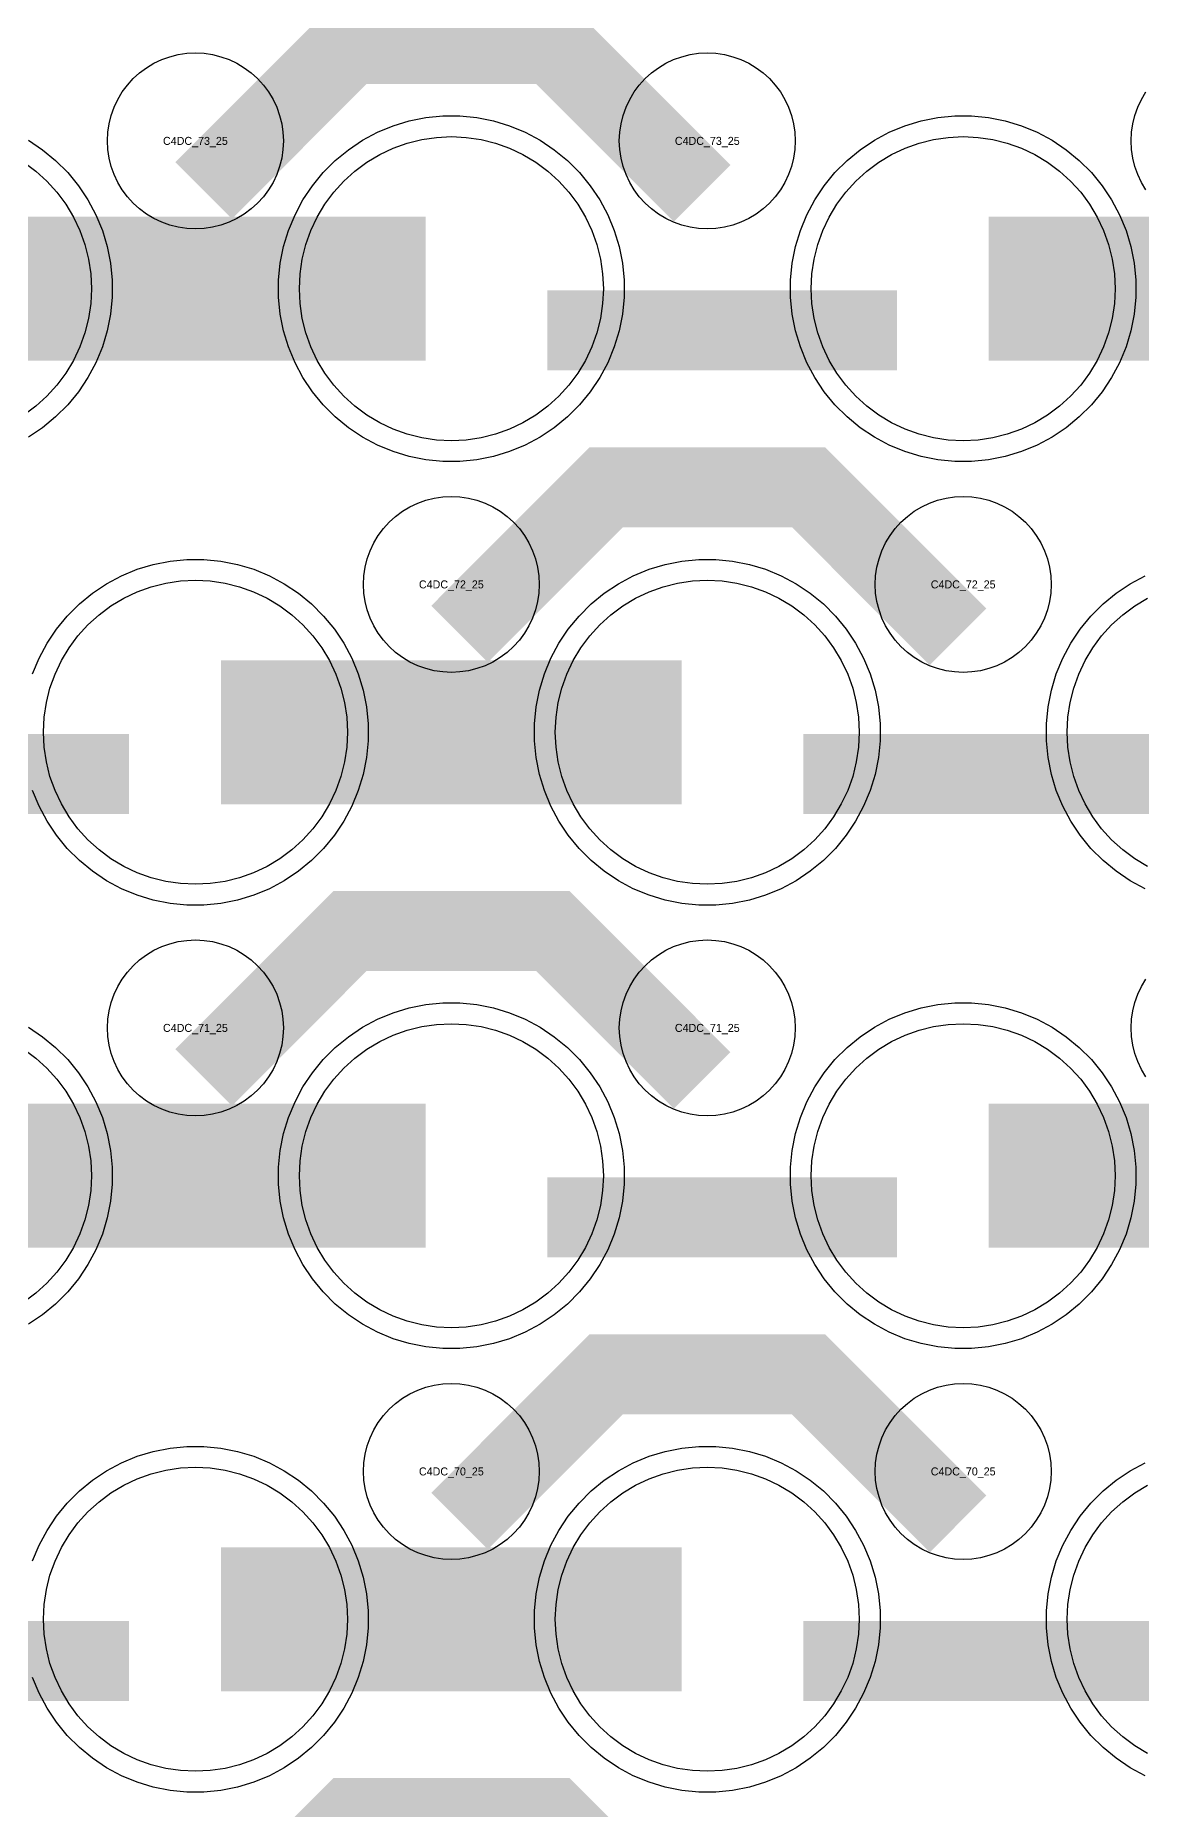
# Model space of a CAD drawing. Extents: x -11880 to 11880, y -14992 to 14992.
# Drawn here: x -4050 to -3704, y -5200 to -4645 of the extents above; entities that cross this region are included whole.
import ezdxf
from ezdxf.enums import TextEntityAlignment as Align

# ---------------------------------------------------------------- set-up
doc = ezdxf.new("R2010")
doc.units = 0
doc.header["$MEASUREMENT"] = 0
for name, color, linetype in [('GDS_775_DT_237', 138, 'CONTINUOUS'), ('RDL1_FS', 34, 'CONTINUOUS'), ('RDL_BS', 160, 'CONTINUOUS')]:
    doc.layers.add(name, color=color, linetype=linetype)

msp = doc.modelspace()

# ---------------------------------------------------------------- linework, layer by layer
at = {"layer": 'RDL1_FS'}
for points in [[(-3920, -4771.894), (-3924.657, -4771.665), (-3929.268, -4770.981), (-3933.791, -4769.849), (-3938.181, -4768.277), (-3942.395, -4766.285), (-3946.395, -4763.887), (-3950.14, -4761.109), (-3953.594, -4757.979), (-3956.724, -4754.525), (-3959.502, -4750.78), (-3961.9, -4746.78), (-3963.892, -4742.566), (-3965.464, -4738.176), (-3966.596, -4733.653), (-3967.28, -4729.042), (-3967.509, -4724.385), (-3967.28, -4719.728), (-3966.596, -4715.117), (-3965.464, -4710.594), (-3963.892, -4706.204), (-3961.9, -4701.99), (-3959.502, -4697.99), (-3956.724, -4694.245), (-3953.594, -4690.791), (-3950.14, -4687.661), (-3946.395, -4684.883), (-3942.395, -4682.485), (-3938.181, -4680.493), (-3933.791, -4678.921), (-3929.268, -4677.789), (-3924.657, -4677.105), (-3920, -4676.876), (-3915.343, -4677.105), (-3910.732, -4677.789), (-3906.209, -4678.921), (-3901.819, -4680.493), (-3897.605, -4682.485), (-3893.605, -4684.883), (-3889.86, -4687.661), (-3886.406, -4690.791), (-3883.276, -4694.245), (-3880.498, -4697.99), (-3878.1, -4701.99), (-3876.108, -4706.204), (-3874.536, -4710.594), (-3873.404, -4715.117), (-3872.72, -4719.728), (-3872.491, -4724.385), (-3872.72, -4729.042), (-3873.404, -4733.653), (-3874.536, -4738.176), (-3876.108, -4742.566), (-3878.1, -4746.78), (-3880.498, -4750.78), (-3883.276, -4754.525), (-3886.406, -4757.979), (-3889.86, -4761.109), (-3893.605, -4763.887), (-3897.605, -4766.285), (-3901.819, -4768.277), (-3906.209, -4769.849), (-3910.732, -4770.981), (-3915.343, -4771.665)], [(-3760, -4771.894), (-3764.657, -4771.665), (-3769.268, -4770.981), (-3773.791, -4769.849), (-3778.181, -4768.277), (-3782.395, -4766.285), (-3786.395, -4763.887), (-3790.14, -4761.109), (-3793.594, -4757.979), (-3796.724, -4754.525), (-3799.502, -4750.78), (-3801.9, -4746.78), (-3803.892, -4742.566), (-3805.464, -4738.176), (-3806.596, -4733.653), (-3807.28, -4729.042), (-3807.509, -4724.385), (-3807.28, -4719.728), (-3806.596, -4715.117), (-3805.464, -4710.594), (-3803.892, -4706.204), (-3801.9, -4701.99), (-3799.502, -4697.99), (-3796.724, -4694.245), (-3793.594, -4690.791), (-3790.14, -4687.661), (-3786.395, -4684.883), (-3782.395, -4682.485), (-3778.181, -4680.493), (-3773.791, -4678.921), (-3769.268, -4677.789), (-3764.657, -4677.105), (-3760, -4676.876), (-3755.343, -4677.105), (-3750.732, -4677.789), (-3746.209, -4678.921), (-3741.819, -4680.493), (-3737.605, -4682.485), (-3733.605, -4684.883), (-3729.86, -4687.661), (-3726.406, -4690.791), (-3723.276, -4694.245), (-3720.498, -4697.99), (-3718.1, -4701.99), (-3716.108, -4706.204), (-3714.536, -4710.594), (-3713.404, -4715.117), (-3712.72, -4719.728), (-3712.491, -4724.385), (-3712.72, -4729.042), (-3713.404, -4733.653), (-3714.536, -4738.176), (-3716.108, -4742.566), (-3718.1, -4746.78), (-3720.498, -4750.78), (-3723.276, -4754.525), (-3726.406, -4757.979), (-3729.86, -4761.109), (-3733.605, -4763.887), (-3737.605, -4766.285), (-3741.819, -4768.277), (-3746.209, -4769.849), (-3750.732, -4770.981), (-3755.343, -4771.665)], [(-4000, -5187.589), (-4004.657, -5187.36), (-4009.268, -5186.676), (-4013.791, -5185.544), (-4018.181, -5183.972), (-4022.395, -5181.98), (-4026.395, -5179.582), (-4030.14, -5176.804), (-4033.594, -5173.674), (-4036.724, -5170.22), (-4039.502, -5166.475), (-4041.9, -5162.475), (-4043.892, -5158.261), (-4045.464, -5153.871), (-4046.596, -5149.348), (-4047.28, -5144.737), (-4047.509, -5140.08), (-4047.28, -5135.423), (-4046.596, -5130.812), (-4045.464, -5126.289), (-4043.892, -5121.899), (-4041.9, -5117.685), (-4039.502, -5113.685), (-4036.724, -5109.94), (-4033.594, -5106.486), (-4030.14, -5103.356), (-4026.395, -5100.578), (-4022.395, -5098.18), (-4018.181, -5096.188), (-4013.791, -5094.616), (-4009.268, -5093.484), (-4004.657, -5092.8), (-4000, -5092.571), (-3995.343, -5092.8), (-3990.732, -5093.484), (-3986.209, -5094.616), (-3981.819, -5096.188), (-3977.605, -5098.18), (-3973.605, -5100.578), (-3969.86, -5103.356), (-3966.406, -5106.486), (-3963.276, -5109.94), (-3960.498, -5113.685), (-3958.1, -5117.685), (-3956.108, -5121.899), (-3954.536, -5126.289), (-3953.404, -5130.812), (-3952.72, -5135.423), (-3952.491, -5140.08), (-3952.72, -5144.737), (-3953.404, -5149.348), (-3954.536, -5153.871), (-3956.108, -5158.261), (-3958.1, -5162.475), (-3960.498, -5166.475), (-3963.276, -5170.22), (-3966.406, -5173.674), (-3969.86, -5176.804), (-3973.605, -5179.582), (-3977.605, -5181.98), (-3981.819, -5183.972), (-3986.209, -5185.544), (-3990.732, -5186.676), (-3995.343, -5187.36)], [(-3840, -5187.589), (-3844.657, -5187.36), (-3849.268, -5186.676), (-3853.791, -5185.544), (-3858.181, -5183.972), (-3862.395, -5181.98), (-3866.395, -5179.582), (-3870.14, -5176.804), (-3873.594, -5173.674), (-3876.724, -5170.22), (-3879.502, -5166.475), (-3881.9, -5162.475), (-3883.892, -5158.261), (-3885.464, -5153.871), (-3886.596, -5149.348), (-3887.28, -5144.737), (-3887.509, -5140.08), (-3887.28, -5135.423), (-3886.596, -5130.812), (-3885.464, -5126.289), (-3883.892, -5121.899), (-3881.9, -5117.685), (-3879.502, -5113.685), (-3876.724, -5109.94), (-3873.594, -5106.486), (-3870.14, -5103.356), (-3866.395, -5100.578), (-3862.395, -5098.18), (-3858.181, -5096.188), (-3853.791, -5094.616), (-3849.268, -5093.484), (-3844.657, -5092.8), (-3840, -5092.571), (-3835.343, -5092.8), (-3830.732, -5093.484), (-3826.209, -5094.616), (-3821.819, -5096.188), (-3817.605, -5098.18), (-3813.605, -5100.578), (-3809.86, -5103.356), (-3806.406, -5106.486), (-3803.276, -5109.94), (-3800.498, -5113.685), (-3798.1, -5117.685), (-3796.108, -5121.899), (-3794.536, -5126.289), (-3793.404, -5130.812), (-3792.72, -5135.423), (-3792.491, -5140.08), (-3792.72, -5144.737), (-3793.404, -5149.348), (-3794.536, -5153.871), (-3796.108, -5158.261), (-3798.1, -5162.475), (-3800.498, -5166.475), (-3803.276, -5170.22), (-3806.406, -5173.674), (-3809.86, -5176.804), (-3813.605, -5179.582), (-3817.605, -5181.98), (-3821.819, -5183.972), (-3826.209, -5185.544), (-3830.732, -5186.676), (-3835.343, -5187.36)]]:
    msp.add_lwpolyline(points, close=True, dxfattribs=at)
for points in [[(-4053.605, -4684.883), (-4049.86, -4687.661), (-4046.406, -4690.791), (-4043.276, -4694.245), (-4040.498, -4697.99), (-4038.1, -4701.99), (-4036.108, -4706.204), (-4034.536, -4710.594), (-4033.404, -4715.117), (-4032.72, -4719.728), (-4032.491, -4724.385), (-4032.72, -4729.042), (-4033.404, -4733.653), (-4034.536, -4738.176), (-4036.108, -4742.566), (-4038.1, -4746.78), (-4040.498, -4750.78), (-4043.276, -4754.525), (-4046.406, -4757.979), (-4049.86, -4761.109), (-4053.605, -4763.887)], [(-3702.395, -5181.98), (-3706.395, -5179.582), (-3710.14, -5176.804), (-3713.594, -5173.674), (-3716.724, -5170.22), (-3719.502, -5166.475), (-3721.9, -5162.475), (-3723.892, -5158.261), (-3725.464, -5153.871), (-3726.596, -5149.348), (-3727.28, -5144.737), (-3727.509, -5140.08), (-3727.28, -5135.423), (-3726.596, -5130.812), (-3725.464, -5126.289), (-3723.892, -5121.899), (-3721.9, -5117.685), (-3719.502, -5113.685), (-3716.724, -5109.94), (-3713.594, -5106.486), (-3710.14, -5103.356), (-3706.395, -5100.578), (-3702.395, -5098.18)]]:
    msp.add_lwpolyline(points, dxfattribs=at)
for points in [[(-4071.998, -4724.385, 45, 45, 0), (-3999.998, -4724.385, 45, 45, 0)], [(-3999.998, -4724.385, 45, 45, 0), (-3927.998, -4724.385, 45, 45, 0)], [(-3751.998, -4724.385, 45, 45, 0), (-3679.998, -4724.385, 45, 45, 0)], [(-3991.998, -5140.08, 45, 45, 0), (-3919.998, -5140.08, 45, 45, 0)], [(-3919.998, -5140.08, 45, 45, 0), (-3847.998, -5140.08, 45, 45, 0)]]:
    msp.add_lwpolyline(points, format="xyseb", dxfattribs=at)
at = {"layer": 'RDL1_FS', "color": 240, "true_color": 0xed1f24}
for points in [[(-4000, -4910.459), (-4004.657, -4910.23), (-4009.268, -4909.546), (-4013.791, -4908.414), (-4018.181, -4906.842), (-4022.395, -4904.85), (-4026.395, -4902.452), (-4030.14, -4899.674), (-4033.594, -4896.544), (-4036.724, -4893.09), (-4039.502, -4889.345), (-4041.9, -4885.345), (-4043.892, -4881.131), (-4045.464, -4876.741), (-4046.596, -4872.218), (-4047.28, -4867.607), (-4047.509, -4862.95), (-4047.28, -4858.293), (-4046.596, -4853.682), (-4045.464, -4849.159), (-4043.892, -4844.769), (-4041.9, -4840.555), (-4039.502, -4836.555), (-4036.724, -4832.81), (-4033.594, -4829.356), (-4030.14, -4826.226), (-4026.395, -4823.448), (-4022.395, -4821.05), (-4018.181, -4819.058), (-4013.791, -4817.486), (-4009.268, -4816.354), (-4004.657, -4815.67), (-4000, -4815.441), (-3995.343, -4815.67), (-3990.732, -4816.354), (-3986.209, -4817.486), (-3981.819, -4819.058), (-3977.605, -4821.05), (-3973.605, -4823.448), (-3969.86, -4826.226), (-3966.406, -4829.356), (-3963.276, -4832.81), (-3960.498, -4836.555), (-3958.1, -4840.555), (-3956.108, -4844.769), (-3954.536, -4849.159), (-3953.404, -4853.682), (-3952.72, -4858.293), (-3952.491, -4862.95), (-3952.72, -4867.607), (-3953.404, -4872.218), (-3954.536, -4876.741), (-3956.108, -4881.131), (-3958.1, -4885.345), (-3960.498, -4889.345), (-3963.276, -4893.09), (-3966.406, -4896.544), (-3969.86, -4899.674), (-3973.605, -4902.452), (-3977.605, -4904.85), (-3981.819, -4906.842), (-3986.209, -4908.414), (-3990.732, -4909.546), (-3995.343, -4910.23)], [(-3840, -4910.459), (-3844.657, -4910.23), (-3849.268, -4909.546), (-3853.791, -4908.414), (-3858.181, -4906.842), (-3862.395, -4904.85), (-3866.395, -4902.452), (-3870.14, -4899.674), (-3873.594, -4896.544), (-3876.724, -4893.09), (-3879.502, -4889.345), (-3881.9, -4885.345), (-3883.892, -4881.131), (-3885.464, -4876.741), (-3886.596, -4872.218), (-3887.28, -4867.607), (-3887.509, -4862.95), (-3887.28, -4858.293), (-3886.596, -4853.682), (-3885.464, -4849.159), (-3883.892, -4844.769), (-3881.9, -4840.555), (-3879.502, -4836.555), (-3876.724, -4832.81), (-3873.594, -4829.356), (-3870.14, -4826.226), (-3866.395, -4823.448), (-3862.395, -4821.05), (-3858.181, -4819.058), (-3853.791, -4817.486), (-3849.268, -4816.354), (-3844.657, -4815.67), (-3840, -4815.441), (-3835.343, -4815.67), (-3830.732, -4816.354), (-3826.209, -4817.486), (-3821.819, -4819.058), (-3817.605, -4821.05), (-3813.605, -4823.448), (-3809.86, -4826.226), (-3806.406, -4829.356), (-3803.276, -4832.81), (-3800.498, -4836.555), (-3798.1, -4840.555), (-3796.108, -4844.769), (-3794.536, -4849.159), (-3793.404, -4853.682), (-3792.72, -4858.293), (-3792.491, -4862.95), (-3792.72, -4867.607), (-3793.404, -4872.218), (-3794.536, -4876.741), (-3796.108, -4881.131), (-3798.1, -4885.345), (-3800.498, -4889.345), (-3803.276, -4893.09), (-3806.406, -4896.544), (-3809.86, -4899.674), (-3813.605, -4902.452), (-3817.605, -4904.85), (-3821.819, -4906.842), (-3826.209, -4908.414), (-3830.732, -4909.546), (-3835.343, -4910.23)], [(-3920, -5049.024), (-3924.657, -5048.795), (-3929.268, -5048.111), (-3933.791, -5046.979), (-3938.181, -5045.407), (-3942.395, -5043.415), (-3946.395, -5041.017), (-3950.14, -5038.239), (-3953.594, -5035.109), (-3956.724, -5031.655), (-3959.502, -5027.91), (-3961.9, -5023.91), (-3963.892, -5019.696), (-3965.464, -5015.306), (-3966.596, -5010.783), (-3967.28, -5006.172), (-3967.509, -5001.515), (-3967.28, -4996.858), (-3966.596, -4992.247), (-3965.464, -4987.724), (-3963.892, -4983.334), (-3961.9, -4979.12), (-3959.502, -4975.12), (-3956.724, -4971.375), (-3953.594, -4967.921), (-3950.14, -4964.791), (-3946.395, -4962.013), (-3942.395, -4959.615), (-3938.181, -4957.623), (-3933.791, -4956.051), (-3929.268, -4954.919), (-3924.657, -4954.235), (-3920, -4954.006), (-3915.343, -4954.235), (-3910.732, -4954.919), (-3906.209, -4956.051), (-3901.819, -4957.623), (-3897.605, -4959.615), (-3893.605, -4962.013), (-3889.86, -4964.791), (-3886.406, -4967.921), (-3883.276, -4971.375), (-3880.498, -4975.12), (-3878.1, -4979.12), (-3876.108, -4983.334), (-3874.536, -4987.724), (-3873.404, -4992.247), (-3872.72, -4996.858), (-3872.491, -5001.515), (-3872.72, -5006.172), (-3873.404, -5010.783), (-3874.536, -5015.306), (-3876.108, -5019.696), (-3878.1, -5023.91), (-3880.498, -5027.91), (-3883.276, -5031.655), (-3886.406, -5035.109), (-3889.86, -5038.239), (-3893.605, -5041.017), (-3897.605, -5043.415), (-3901.819, -5045.407), (-3906.209, -5046.979), (-3910.732, -5048.111), (-3915.343, -5048.795)], [(-3760, -5049.024), (-3764.657, -5048.795), (-3769.268, -5048.111), (-3773.791, -5046.979), (-3778.181, -5045.407), (-3782.395, -5043.415), (-3786.395, -5041.017), (-3790.14, -5038.239), (-3793.594, -5035.109), (-3796.724, -5031.655), (-3799.502, -5027.91), (-3801.9, -5023.91), (-3803.892, -5019.696), (-3805.464, -5015.306), (-3806.596, -5010.783), (-3807.28, -5006.172), (-3807.509, -5001.515), (-3807.28, -4996.858), (-3806.596, -4992.247), (-3805.464, -4987.724), (-3803.892, -4983.334), (-3801.9, -4979.12), (-3799.502, -4975.12), (-3796.724, -4971.375), (-3793.594, -4967.921), (-3790.14, -4964.791), (-3786.395, -4962.013), (-3782.395, -4959.615), (-3778.181, -4957.623), (-3773.791, -4956.051), (-3769.268, -4954.919), (-3764.657, -4954.235), (-3760, -4954.006), (-3755.343, -4954.235), (-3750.732, -4954.919), (-3746.209, -4956.051), (-3741.819, -4957.623), (-3737.605, -4959.615), (-3733.605, -4962.013), (-3729.86, -4964.791), (-3726.406, -4967.921), (-3723.276, -4971.375), (-3720.498, -4975.12), (-3718.1, -4979.12), (-3716.108, -4983.334), (-3714.536, -4987.724), (-3713.404, -4992.247), (-3712.72, -4996.858), (-3712.491, -5001.515), (-3712.72, -5006.172), (-3713.404, -5010.783), (-3714.536, -5015.306), (-3716.108, -5019.696), (-3718.1, -5023.91), (-3720.498, -5027.91), (-3723.276, -5031.655), (-3726.406, -5035.109), (-3729.86, -5038.239), (-3733.605, -5041.017), (-3737.605, -5043.415), (-3741.819, -5045.407), (-3746.209, -5046.979), (-3750.732, -5048.111), (-3755.343, -5048.795)]]:
    msp.add_lwpolyline(points, close=True, dxfattribs=at)
for points in [[(-3702.395, -4904.85), (-3706.395, -4902.452), (-3710.14, -4899.674), (-3713.594, -4896.544), (-3716.724, -4893.09), (-3719.502, -4889.345), (-3721.9, -4885.345), (-3723.892, -4881.131), (-3725.464, -4876.741), (-3726.596, -4872.218), (-3727.28, -4867.607), (-3727.509, -4862.95), (-3727.28, -4858.293), (-3726.596, -4853.682), (-3725.464, -4849.159), (-3723.892, -4844.769), (-3721.9, -4840.555), (-3719.502, -4836.555), (-3716.724, -4832.81), (-3713.594, -4829.356), (-3710.14, -4826.226), (-3706.395, -4823.448), (-3702.395, -4821.05)], [(-4053.605, -4962.013), (-4049.86, -4964.791), (-4046.406, -4967.921), (-4043.276, -4971.375), (-4040.498, -4975.12), (-4038.1, -4979.12), (-4036.108, -4983.334), (-4034.536, -4987.724), (-4033.404, -4992.247), (-4032.72, -4996.858), (-4032.491, -5001.515), (-4032.72, -5006.172), (-4033.404, -5010.783), (-4034.536, -5015.306), (-4036.108, -5019.696), (-4038.1, -5023.91), (-4040.498, -5027.91), (-4043.276, -5031.655), (-4046.406, -5035.109), (-4049.86, -5038.239), (-4053.605, -5041.017)]]:
    msp.add_lwpolyline(points, dxfattribs=at)
for points in [[(-3991.998, -4862.95, 45, 45, 0), (-3919.998, -4862.95, 45, 45, 0)], [(-3919.998, -4862.95, 45, 45, 0), (-3847.998, -4862.95, 45, 45, 0)], [(-4071.998, -5001.515, 45, 45, 0), (-3999.998, -5001.515, 45, 45, 0)], [(-3999.998, -5001.515, 45, 45, 0), (-3927.998, -5001.515, 45, 45, 0)], [(-3751.998, -5001.515, 45, 45, 0), (-3679.998, -5001.515, 45, 45, 0)]]:
    msp.add_lwpolyline(points, format="xyseb", dxfattribs=at)
at = {"layer": 'RDL_BS'}
for points in [[(-3997.438, -4693.699, 25, 25, 0), (-3951.623, -4647.884, 25, 25, 0), (-3918.07, -4647.884, 25, 25, 0)], [(-3841.599, -4694.598, 25, 25, 0), (-3888.313, -4647.884, 25, 25, 0), (-3918.071, -4647.884, 25, 25, 0)], [(-3889.984, -4737.398, 25, 25, 0), (-3780.719, -4737.398, 25, 25, 0)], [(-3917.438, -4832.264, 25, 25, 0), (-3871.623, -4786.449, 25, 25, 0), (-3838.07, -4786.449, 25, 25, 0)], [(-3761.599, -4833.163, 25, 25, 0), (-3808.313, -4786.449, 25, 25, 0), (-3838.071, -4786.449, 25, 25, 0)], [(-3997.438, -4970.829, 25, 25, 0), (-3951.623, -4925.014, 25, 25, 0), (-3918.07, -4925.014, 25, 25, 0)], [(-3841.599, -4971.728, 25, 25, 0), (-3888.313, -4925.014, 25, 25, 0), (-3918.071, -4925.014, 25, 25, 0)], [(-3917.438, -5109.394, 25, 25, 0), (-3871.623, -5063.579, 25, 25, 0), (-3838.07, -5063.579, 25, 25, 0)], [(-3761.599, -5110.293, 25, 25, 0), (-3808.313, -5063.579, 25, 25, 0), (-3838.071, -5063.579, 25, 25, 0)], [(-4129.984, -5153.093, 25, 25, 0), (-4020.719, -5153.093, 25, 25, 0)], [(-3809.984, -5153.093, 25, 25, 0), (-3700.719, -5153.093, 25, 25, 0)], [(-3997.438, -5247.959, 25, 25, 0), (-3951.623, -5202.144, 25, 25, 0), (-3918.07, -5202.144, 25, 25, 0)], [(-3841.599, -5248.858, 25, 25, 0), (-3888.313, -5202.144, 25, 25, 0), (-3918.071, -5202.144, 25, 25, 0)]]:
    msp.add_lwpolyline(points, format="xyseb", dxfattribs=at)
for points in [[(-4000, -4705.691), (-4002.693, -4705.559), (-4005.365, -4705.163), (-4007.984, -4704.506), (-4010.519, -4703.599), (-4012.956, -4702.447), (-4015.28, -4701.054), (-4017.443, -4699.451), (-4019.442, -4697.639), (-4021.254, -4695.64), (-4022.857, -4693.477), (-4024.25, -4691.153), (-4025.402, -4688.716), (-4026.309, -4686.181), (-4026.966, -4683.562), (-4027.362, -4680.89), (-4027.494, -4678.197), (-4027.362, -4675.504), (-4026.966, -4672.832), (-4026.309, -4670.213), (-4025.402, -4667.678), (-4024.25, -4665.241), (-4022.857, -4662.917), (-4021.254, -4660.754), (-4019.442, -4658.755), (-4017.443, -4656.943), (-4015.28, -4655.34), (-4012.956, -4653.947), (-4010.519, -4652.795), (-4007.984, -4651.888), (-4005.365, -4651.231), (-4002.693, -4650.835), (-4000, -4650.703), (-3997.307, -4650.835), (-3994.635, -4651.231), (-3992.016, -4651.888), (-3989.481, -4652.795), (-3987.044, -4653.947), (-3984.72, -4655.34), (-3982.557, -4656.943), (-3980.558, -4658.755), (-3978.746, -4660.754), (-3977.143, -4662.917), (-3975.75, -4665.241), (-3974.598, -4667.678), (-3973.691, -4670.213), (-3973.034, -4672.832), (-3972.638, -4675.504), (-3972.506, -4678.197), (-3972.638, -4680.89), (-3973.034, -4683.562), (-3973.691, -4686.181), (-3974.598, -4688.716), (-3975.75, -4691.153), (-3977.143, -4693.477), (-3978.746, -4695.64), (-3980.558, -4697.639), (-3982.557, -4699.451), (-3984.72, -4701.054), (-3987.044, -4702.447), (-3989.481, -4703.599), (-3992.016, -4704.506), (-3994.635, -4705.163), (-3997.307, -4705.559)], [(-3840, -4705.691), (-3842.693, -4705.559), (-3845.365, -4705.163), (-3847.984, -4704.506), (-3850.519, -4703.599), (-3852.956, -4702.447), (-3855.28, -4701.054), (-3857.443, -4699.451), (-3859.442, -4697.639), (-3861.254, -4695.64), (-3862.857, -4693.477), (-3864.25, -4691.153), (-3865.402, -4688.716), (-3866.309, -4686.181), (-3866.966, -4683.562), (-3867.362, -4680.89), (-3867.494, -4678.197), (-3867.362, -4675.504), (-3866.966, -4672.832), (-3866.309, -4670.213), (-3865.402, -4667.678), (-3864.25, -4665.241), (-3862.857, -4662.917), (-3861.254, -4660.754), (-3859.442, -4658.755), (-3857.443, -4656.943), (-3855.28, -4655.34), (-3852.956, -4653.947), (-3850.519, -4652.795), (-3847.984, -4651.888), (-3845.365, -4651.231), (-3842.693, -4650.835), (-3840, -4650.703), (-3837.307, -4650.835), (-3834.635, -4651.231), (-3832.016, -4651.888), (-3829.481, -4652.795), (-3827.044, -4653.947), (-3824.72, -4655.34), (-3822.557, -4656.943), (-3820.558, -4658.755), (-3818.746, -4660.754), (-3817.143, -4662.917), (-3815.75, -4665.241), (-3814.598, -4667.678), (-3813.691, -4670.213), (-3813.034, -4672.832), (-3812.638, -4675.504), (-3812.506, -4678.197), (-3812.638, -4680.89), (-3813.034, -4683.562), (-3813.691, -4686.181), (-3814.598, -4688.716), (-3815.75, -4691.153), (-3817.143, -4693.477), (-3818.746, -4695.64), (-3820.558, -4697.639), (-3822.557, -4699.451), (-3824.72, -4701.054), (-3827.044, -4702.447), (-3829.481, -4703.599), (-3832.016, -4704.506), (-3834.635, -4705.163), (-3837.307, -4705.559)], [(-3922.644, -4778.385), (-3927.938, -4777.868), (-3933.165, -4776.822), (-3938.205, -4775.291), (-3943.115, -4773.26), (-3947.777, -4770.768), (-3952.191, -4767.821), (-3956.292, -4764.459), (-3960.074, -4760.677), (-3963.436, -4756.576), (-3966.383, -4752.162), (-3968.875, -4747.5), (-3970.906, -4742.59), (-3972.437, -4737.55), (-3973.483, -4732.323), (-3974, -4727.029), (-3974, -4721.741), (-3973.483, -4716.447), (-3972.437, -4711.22), (-3970.906, -4706.18), (-3968.875, -4701.27), (-3966.383, -4696.608), (-3963.436, -4692.194), (-3960.074, -4688.093), (-3956.292, -4684.311), (-3952.191, -4680.949), (-3947.777, -4678.002), (-3943.115, -4675.51), (-3938.205, -4673.479), (-3933.165, -4671.948), (-3927.938, -4670.902), (-3922.644, -4670.385), (-3917.356, -4670.385), (-3912.062, -4670.902), (-3906.835, -4671.948), (-3901.795, -4673.479), (-3896.885, -4675.51), (-3892.223, -4678.002), (-3887.809, -4680.949), (-3883.708, -4684.311), (-3879.926, -4688.093), (-3876.564, -4692.194), (-3873.617, -4696.608), (-3871.125, -4701.27), (-3869.094, -4706.18), (-3867.563, -4711.22), (-3866.517, -4716.447), (-3866, -4721.741), (-3866, -4727.029), (-3866.517, -4732.323), (-3867.563, -4737.55), (-3869.094, -4742.59), (-3871.125, -4747.5), (-3873.617, -4752.162), (-3876.564, -4756.576), (-3879.926, -4760.677), (-3883.708, -4764.459), (-3887.809, -4767.821), (-3892.223, -4770.768), (-3896.885, -4773.26), (-3901.795, -4775.291), (-3906.835, -4776.822), (-3912.062, -4777.868), (-3917.356, -4778.385)], [(-3762.644, -4778.385), (-3767.938, -4777.868), (-3773.165, -4776.822), (-3778.205, -4775.291), (-3783.115, -4773.26), (-3787.777, -4770.768), (-3792.191, -4767.821), (-3796.292, -4764.459), (-3800.074, -4760.677), (-3803.436, -4756.576), (-3806.383, -4752.162), (-3808.875, -4747.5), (-3810.906, -4742.59), (-3812.437, -4737.55), (-3813.483, -4732.323), (-3814, -4727.029), (-3814, -4721.741), (-3813.483, -4716.447), (-3812.437, -4711.22), (-3810.906, -4706.18), (-3808.875, -4701.27), (-3806.383, -4696.608), (-3803.436, -4692.194), (-3800.074, -4688.093), (-3796.292, -4684.311), (-3792.191, -4680.949), (-3787.777, -4678.002), (-3783.115, -4675.51), (-3778.205, -4673.479), (-3773.165, -4671.948), (-3767.938, -4670.902), (-3762.644, -4670.385), (-3757.356, -4670.385), (-3752.062, -4670.902), (-3746.835, -4671.948), (-3741.795, -4673.479), (-3736.885, -4675.51), (-3732.223, -4678.002), (-3727.809, -4680.949), (-3723.708, -4684.311), (-3719.926, -4688.093), (-3716.564, -4692.194), (-3713.617, -4696.608), (-3711.125, -4701.27), (-3709.094, -4706.18), (-3707.563, -4711.22), (-3706.517, -4716.447), (-3706, -4721.741), (-3706, -4727.029), (-3706.517, -4732.323), (-3707.563, -4737.55), (-3709.094, -4742.59), (-3711.125, -4747.5), (-3713.617, -4752.162), (-3716.564, -4756.576), (-3719.926, -4760.677), (-3723.708, -4764.459), (-3727.809, -4767.821), (-3732.223, -4770.768), (-3736.885, -4773.26), (-3741.795, -4775.291), (-3746.835, -4776.822), (-3752.062, -4777.868), (-3757.356, -4778.385)], [(-3920, -4844.256), (-3922.693, -4844.124), (-3925.365, -4843.728), (-3927.984, -4843.071), (-3930.519, -4842.164), (-3932.956, -4841.012), (-3935.28, -4839.619), (-3937.443, -4838.016), (-3939.442, -4836.204), (-3941.254, -4834.205), (-3942.857, -4832.042), (-3944.25, -4829.718), (-3945.402, -4827.281), (-3946.309, -4824.746), (-3946.966, -4822.127), (-3947.362, -4819.455), (-3947.494, -4816.762), (-3947.362, -4814.069), (-3946.966, -4811.397), (-3946.309, -4808.778), (-3945.402, -4806.243), (-3944.25, -4803.806), (-3942.857, -4801.482), (-3941.254, -4799.319), (-3939.442, -4797.32), (-3937.443, -4795.508), (-3935.28, -4793.905), (-3932.956, -4792.512), (-3930.519, -4791.36), (-3927.984, -4790.453), (-3925.365, -4789.796), (-3922.693, -4789.4), (-3920, -4789.268), (-3917.307, -4789.4), (-3914.635, -4789.796), (-3912.016, -4790.453), (-3909.481, -4791.36), (-3907.044, -4792.512), (-3904.72, -4793.905), (-3902.557, -4795.508), (-3900.558, -4797.32), (-3898.746, -4799.319), (-3897.143, -4801.482), (-3895.75, -4803.806), (-3894.598, -4806.243), (-3893.691, -4808.778), (-3893.034, -4811.397), (-3892.638, -4814.069), (-3892.506, -4816.762), (-3892.638, -4819.455), (-3893.034, -4822.127), (-3893.691, -4824.746), (-3894.598, -4827.281), (-3895.75, -4829.718), (-3897.143, -4832.042), (-3898.746, -4834.205), (-3900.558, -4836.204), (-3902.557, -4838.016), (-3904.72, -4839.619), (-3907.044, -4841.012), (-3909.481, -4842.164), (-3912.016, -4843.071), (-3914.635, -4843.728), (-3917.307, -4844.124)], [(-3760, -4844.256), (-3762.693, -4844.124), (-3765.365, -4843.728), (-3767.984, -4843.071), (-3770.519, -4842.164), (-3772.956, -4841.012), (-3775.28, -4839.619), (-3777.443, -4838.016), (-3779.442, -4836.204), (-3781.254, -4834.205), (-3782.857, -4832.042), (-3784.25, -4829.718), (-3785.402, -4827.281), (-3786.309, -4824.746), (-3786.966, -4822.127), (-3787.362, -4819.455), (-3787.494, -4816.762), (-3787.362, -4814.069), (-3786.966, -4811.397), (-3786.309, -4808.778), (-3785.402, -4806.243), (-3784.25, -4803.806), (-3782.857, -4801.482), (-3781.254, -4799.319), (-3779.442, -4797.32), (-3777.443, -4795.508), (-3775.28, -4793.905), (-3772.956, -4792.512), (-3770.519, -4791.36), (-3767.984, -4790.453), (-3765.365, -4789.796), (-3762.693, -4789.4), (-3760, -4789.268), (-3757.307, -4789.4), (-3754.635, -4789.796), (-3752.016, -4790.453), (-3749.481, -4791.36), (-3747.044, -4792.512), (-3744.72, -4793.905), (-3742.557, -4795.508), (-3740.558, -4797.32), (-3738.746, -4799.319), (-3737.143, -4801.482), (-3735.75, -4803.806), (-3734.598, -4806.243), (-3733.691, -4808.778), (-3733.034, -4811.397), (-3732.638, -4814.069), (-3732.506, -4816.762), (-3732.638, -4819.455), (-3733.034, -4822.127), (-3733.691, -4824.746), (-3734.598, -4827.281), (-3735.75, -4829.718), (-3737.143, -4832.042), (-3738.746, -4834.205), (-3740.558, -4836.204), (-3742.557, -4838.016), (-3744.72, -4839.619), (-3747.044, -4841.012), (-3749.481, -4842.164), (-3752.016, -4843.071), (-3754.635, -4843.728), (-3757.307, -4844.124)], [(-4000, -4982.821), (-4002.693, -4982.689), (-4005.365, -4982.293), (-4007.984, -4981.636), (-4010.519, -4980.729), (-4012.956, -4979.577), (-4015.28, -4978.184), (-4017.443, -4976.581), (-4019.442, -4974.769), (-4021.254, -4972.77), (-4022.857, -4970.607), (-4024.25, -4968.283), (-4025.402, -4965.846), (-4026.309, -4963.311), (-4026.966, -4960.692), (-4027.362, -4958.02), (-4027.494, -4955.327), (-4027.362, -4952.634), (-4026.966, -4949.962), (-4026.309, -4947.343), (-4025.402, -4944.808), (-4024.25, -4942.371), (-4022.857, -4940.047), (-4021.254, -4937.884), (-4019.442, -4935.885), (-4017.443, -4934.073), (-4015.28, -4932.47), (-4012.956, -4931.077), (-4010.519, -4929.925), (-4007.984, -4929.018), (-4005.365, -4928.361), (-4002.693, -4927.965), (-4000, -4927.833), (-3997.307, -4927.965), (-3994.635, -4928.361), (-3992.016, -4929.018), (-3989.481, -4929.925), (-3987.044, -4931.077), (-3984.72, -4932.47), (-3982.557, -4934.073), (-3980.558, -4935.885), (-3978.746, -4937.884), (-3977.143, -4940.047), (-3975.75, -4942.371), (-3974.598, -4944.808), (-3973.691, -4947.343), (-3973.034, -4949.962), (-3972.638, -4952.634), (-3972.506, -4955.327), (-3972.638, -4958.02), (-3973.034, -4960.692), (-3973.691, -4963.311), (-3974.598, -4965.846), (-3975.75, -4968.283), (-3977.143, -4970.607), (-3978.746, -4972.77), (-3980.558, -4974.769), (-3982.557, -4976.581), (-3984.72, -4978.184), (-3987.044, -4979.577), (-3989.481, -4980.729), (-3992.016, -4981.636), (-3994.635, -4982.293), (-3997.307, -4982.689)], [(-3840, -4982.821), (-3842.693, -4982.689), (-3845.365, -4982.293), (-3847.984, -4981.636), (-3850.519, -4980.729), (-3852.956, -4979.577), (-3855.28, -4978.184), (-3857.443, -4976.581), (-3859.442, -4974.769), (-3861.254, -4972.77), (-3862.857, -4970.607), (-3864.25, -4968.283), (-3865.402, -4965.846), (-3866.309, -4963.311), (-3866.966, -4960.692), (-3867.362, -4958.02), (-3867.494, -4955.327), (-3867.362, -4952.634), (-3866.966, -4949.962), (-3866.309, -4947.343), (-3865.402, -4944.808), (-3864.25, -4942.371), (-3862.857, -4940.047), (-3861.254, -4937.884), (-3859.442, -4935.885), (-3857.443, -4934.073), (-3855.28, -4932.47), (-3852.956, -4931.077), (-3850.519, -4929.925), (-3847.984, -4929.018), (-3845.365, -4928.361), (-3842.693, -4927.965), (-3840, -4927.833), (-3837.307, -4927.965), (-3834.635, -4928.361), (-3832.016, -4929.018), (-3829.481, -4929.925), (-3827.044, -4931.077), (-3824.72, -4932.47), (-3822.557, -4934.073), (-3820.558, -4935.885), (-3818.746, -4937.884), (-3817.143, -4940.047), (-3815.75, -4942.371), (-3814.598, -4944.808), (-3813.691, -4947.343), (-3813.034, -4949.962), (-3812.638, -4952.634), (-3812.506, -4955.327), (-3812.638, -4958.02), (-3813.034, -4960.692), (-3813.691, -4963.311), (-3814.598, -4965.846), (-3815.75, -4968.283), (-3817.143, -4970.607), (-3818.746, -4972.77), (-3820.558, -4974.769), (-3822.557, -4976.581), (-3824.72, -4978.184), (-3827.044, -4979.577), (-3829.481, -4980.729), (-3832.016, -4981.636), (-3834.635, -4982.293), (-3837.307, -4982.689)], [(-3920, -5121.386), (-3922.693, -5121.254), (-3925.365, -5120.858), (-3927.984, -5120.201), (-3930.519, -5119.294), (-3932.956, -5118.142), (-3935.28, -5116.749), (-3937.443, -5115.146), (-3939.442, -5113.334), (-3941.254, -5111.335), (-3942.857, -5109.172), (-3944.25, -5106.848), (-3945.402, -5104.411), (-3946.309, -5101.876), (-3946.966, -5099.257), (-3947.362, -5096.585), (-3947.494, -5093.892), (-3947.362, -5091.199), (-3946.966, -5088.527), (-3946.309, -5085.908), (-3945.402, -5083.373), (-3944.25, -5080.936), (-3942.857, -5078.612), (-3941.254, -5076.449), (-3939.442, -5074.45), (-3937.443, -5072.638), (-3935.28, -5071.035), (-3932.956, -5069.642), (-3930.519, -5068.49), (-3927.984, -5067.583), (-3925.365, -5066.926), (-3922.693, -5066.53), (-3920, -5066.398), (-3917.307, -5066.53), (-3914.635, -5066.926), (-3912.016, -5067.583), (-3909.481, -5068.49), (-3907.044, -5069.642), (-3904.72, -5071.035), (-3902.557, -5072.638), (-3900.558, -5074.45), (-3898.746, -5076.449), (-3897.143, -5078.612), (-3895.75, -5080.936), (-3894.598, -5083.373), (-3893.691, -5085.908), (-3893.034, -5088.527), (-3892.638, -5091.199), (-3892.506, -5093.892), (-3892.638, -5096.585), (-3893.034, -5099.257), (-3893.691, -5101.876), (-3894.598, -5104.411), (-3895.75, -5106.848), (-3897.143, -5109.172), (-3898.746, -5111.335), (-3900.558, -5113.334), (-3902.557, -5115.146), (-3904.72, -5116.749), (-3907.044, -5118.142), (-3909.481, -5119.294), (-3912.016, -5120.201), (-3914.635, -5120.858), (-3917.307, -5121.254)], [(-3760, -5121.386), (-3762.693, -5121.254), (-3765.365, -5120.858), (-3767.984, -5120.201), (-3770.519, -5119.294), (-3772.956, -5118.142), (-3775.28, -5116.749), (-3777.443, -5115.146), (-3779.442, -5113.334), (-3781.254, -5111.335), (-3782.857, -5109.172), (-3784.25, -5106.848), (-3785.402, -5104.411), (-3786.309, -5101.876), (-3786.966, -5099.257), (-3787.362, -5096.585), (-3787.494, -5093.892), (-3787.362, -5091.199), (-3786.966, -5088.527), (-3786.309, -5085.908), (-3785.402, -5083.373), (-3784.25, -5080.936), (-3782.857, -5078.612), (-3781.254, -5076.449), (-3779.442, -5074.45), (-3777.443, -5072.638), (-3775.28, -5071.035), (-3772.956, -5069.642), (-3770.519, -5068.49), (-3767.984, -5067.583), (-3765.365, -5066.926), (-3762.693, -5066.53), (-3760, -5066.398), (-3757.307, -5066.53), (-3754.635, -5066.926), (-3752.016, -5067.583), (-3749.481, -5068.49), (-3747.044, -5069.642), (-3744.72, -5071.035), (-3742.557, -5072.638), (-3740.558, -5074.45), (-3738.746, -5076.449), (-3737.143, -5078.612), (-3735.75, -5080.936), (-3734.598, -5083.373), (-3733.691, -5085.908), (-3733.034, -5088.527), (-3732.638, -5091.199), (-3732.506, -5093.892), (-3732.638, -5096.585), (-3733.034, -5099.257), (-3733.691, -5101.876), (-3734.598, -5104.411), (-3735.75, -5106.848), (-3737.143, -5109.172), (-3738.746, -5111.335), (-3740.558, -5113.334), (-3742.557, -5115.146), (-3744.72, -5116.749), (-3747.044, -5118.142), (-3749.481, -5119.294), (-3752.016, -5120.201), (-3754.635, -5120.858), (-3757.307, -5121.254)], [(-3842.644, -5194.08), (-3847.938, -5193.563), (-3853.165, -5192.517), (-3858.205, -5190.986), (-3863.115, -5188.955), (-3867.777, -5186.463), (-3872.191, -5183.516), (-3876.292, -5180.154), (-3880.074, -5176.372), (-3883.436, -5172.271), (-3886.383, -5167.857), (-3888.875, -5163.195), (-3890.906, -5158.285), (-3892.437, -5153.245), (-3893.483, -5148.018), (-3894, -5142.724), (-3894, -5137.436), (-3893.483, -5132.142), (-3892.437, -5126.915), (-3890.906, -5121.875), (-3888.875, -5116.965), (-3886.383, -5112.303), (-3883.436, -5107.889), (-3880.074, -5103.788), (-3876.292, -5100.006), (-3872.191, -5096.644), (-3867.777, -5093.697), (-3863.115, -5091.205), (-3858.205, -5089.174), (-3853.165, -5087.643), (-3847.938, -5086.597), (-3842.644, -5086.08), (-3837.356, -5086.08), (-3832.062, -5086.597), (-3826.835, -5087.643), (-3821.795, -5089.174), (-3816.885, -5091.205), (-3812.223, -5093.697), (-3807.809, -5096.644), (-3803.708, -5100.006), (-3799.926, -5103.788), (-3796.564, -5107.889), (-3793.617, -5112.303), (-3791.125, -5116.965), (-3789.094, -5121.875), (-3787.563, -5126.915), (-3786.517, -5132.142), (-3786, -5137.436), (-3786, -5142.724), (-3786.517, -5148.018), (-3787.563, -5153.245), (-3789.094, -5158.285), (-3791.125, -5163.195), (-3793.617, -5167.857), (-3796.564, -5172.271), (-3799.926, -5176.372), (-3803.708, -5180.154), (-3807.809, -5183.516), (-3812.223, -5186.463), (-3816.885, -5188.955), (-3821.795, -5190.986), (-3826.835, -5192.517), (-3832.062, -5193.563), (-3837.356, -5194.08)]]:
    msp.add_lwpolyline(points, close=True, dxfattribs=at)
for points in [[(-3702.857, -4693.477), (-3704.25, -4691.153), (-3705.402, -4688.716), (-3706.309, -4686.181), (-3706.966, -4683.562), (-3707.362, -4680.89), (-3707.494, -4678.197), (-3707.362, -4675.504), (-3706.966, -4672.832), (-3706.309, -4670.213), (-3705.402, -4667.678), (-3704.25, -4665.241), (-3702.857, -4662.917)], [(-4052.223, -4678.002), (-4047.809, -4680.949), (-4043.708, -4684.311), (-4039.926, -4688.093), (-4036.564, -4692.194), (-4033.617, -4696.608), (-4031.125, -4701.27), (-4029.094, -4706.18), (-4027.563, -4711.22), (-4026.517, -4716.447), (-4026, -4721.741), (-4026, -4727.029), (-4026.517, -4732.323), (-4027.563, -4737.55), (-4029.094, -4742.59), (-4031.125, -4747.5), (-4033.617, -4752.162), (-4036.564, -4756.576), (-4039.926, -4760.677), (-4043.708, -4764.459), (-4047.809, -4767.821), (-4052.223, -4770.768)], [(-3702.857, -4970.607), (-3704.25, -4968.283), (-3705.402, -4965.846), (-3706.309, -4963.311), (-3706.966, -4960.692), (-3707.362, -4958.02), (-3707.494, -4955.327), (-3707.362, -4952.634), (-3706.966, -4949.962), (-3706.309, -4947.343), (-3705.402, -4944.808), (-3704.25, -4942.371), (-3702.857, -4940.047)], [(-4050.906, -5121.875), (-4048.875, -5116.965), (-4046.383, -5112.303), (-4043.436, -5107.889), (-4040.074, -5103.788), (-4036.292, -5100.006), (-4032.191, -5096.644), (-4027.777, -5093.697), (-4023.115, -5091.205), (-4018.205, -5089.174), (-4013.165, -5087.643), (-4007.938, -5086.597), (-4002.644, -5086.08), (-3997.356, -5086.08), (-3992.062, -5086.597), (-3986.835, -5087.643), (-3981.795, -5089.174), (-3976.885, -5091.205), (-3972.223, -5093.697), (-3967.809, -5096.644), (-3963.708, -5100.006), (-3959.926, -5103.788), (-3956.564, -5107.889), (-3953.617, -5112.303), (-3951.125, -5116.965), (-3949.094, -5121.875), (-3947.563, -5126.915), (-3946.517, -5132.142), (-3946, -5137.436), (-3946, -5142.724), (-3946.517, -5148.018), (-3947.563, -5153.245), (-3949.094, -5158.285), (-3951.125, -5163.195), (-3953.617, -5167.857), (-3956.564, -5172.271), (-3959.926, -5176.372), (-3963.708, -5180.154), (-3967.809, -5183.516), (-3972.223, -5186.463), (-3976.885, -5188.955), (-3981.795, -5190.986), (-3986.835, -5192.517), (-3992.062, -5193.563), (-3997.356, -5194.08), (-4002.644, -5194.08), (-4007.938, -5193.563), (-4013.165, -5192.517), (-4018.205, -5190.986), (-4023.115, -5188.955), (-4027.777, -5186.463), (-4032.191, -5183.516), (-4036.292, -5180.154), (-4040.074, -5176.372), (-4043.436, -5172.271), (-4046.383, -5167.857), (-4048.875, -5163.195), (-4050.906, -5158.285)], [(-3703.115, -5188.955), (-3707.777, -5186.463), (-3712.191, -5183.516), (-3716.292, -5180.154), (-3720.074, -5176.372), (-3723.436, -5172.271), (-3726.383, -5167.857), (-3728.875, -5163.195), (-3730.906, -5158.285), (-3732.437, -5153.245), (-3733.483, -5148.018), (-3734, -5142.724), (-3734, -5137.436), (-3733.483, -5132.142), (-3732.437, -5126.915), (-3730.906, -5121.875), (-3728.875, -5116.965), (-3726.383, -5112.303), (-3723.436, -5107.889), (-3720.074, -5103.788), (-3716.292, -5100.006), (-3712.191, -5096.644), (-3707.777, -5093.697), (-3703.115, -5091.205)]]:
    msp.add_lwpolyline(points, dxfattribs=at)
at = {"layer": 'RDL_BS', "color": 240, "true_color": 0xed1f24}
for points in [[(-4050.906, -4844.745), (-4048.875, -4839.835), (-4046.383, -4835.173), (-4043.436, -4830.759), (-4040.074, -4826.658), (-4036.292, -4822.876), (-4032.191, -4819.514), (-4027.777, -4816.567), (-4023.115, -4814.075), (-4018.205, -4812.044), (-4013.165, -4810.513), (-4007.938, -4809.467), (-4002.644, -4808.95), (-3997.356, -4808.95), (-3992.062, -4809.467), (-3986.835, -4810.513), (-3981.795, -4812.044), (-3976.885, -4814.075), (-3972.223, -4816.567), (-3967.809, -4819.514), (-3963.708, -4822.876), (-3959.926, -4826.658), (-3956.564, -4830.759), (-3953.617, -4835.173), (-3951.125, -4839.835), (-3949.094, -4844.745), (-3947.563, -4849.785), (-3946.517, -4855.012), (-3946, -4860.306), (-3946, -4865.594), (-3946.517, -4870.888), (-3947.563, -4876.115), (-3949.094, -4881.155), (-3951.125, -4886.065), (-3953.617, -4890.727), (-3956.564, -4895.141), (-3959.926, -4899.242), (-3963.708, -4903.024), (-3967.809, -4906.386), (-3972.223, -4909.333), (-3976.885, -4911.825), (-3981.795, -4913.856), (-3986.835, -4915.387), (-3992.062, -4916.433), (-3997.356, -4916.95), (-4002.644, -4916.95), (-4007.938, -4916.433), (-4013.165, -4915.387), (-4018.205, -4913.856), (-4023.115, -4911.825), (-4027.777, -4909.333), (-4032.191, -4906.386), (-4036.292, -4903.024), (-4040.074, -4899.242), (-4043.436, -4895.141), (-4046.383, -4890.727), (-4048.875, -4886.065), (-4050.906, -4881.155)], [(-3703.115, -4911.825), (-3707.777, -4909.333), (-3712.191, -4906.386), (-3716.292, -4903.024), (-3720.074, -4899.242), (-3723.436, -4895.141), (-3726.383, -4890.727), (-3728.875, -4886.065), (-3730.906, -4881.155), (-3732.437, -4876.115), (-3733.483, -4870.888), (-3734, -4865.594), (-3734, -4860.306), (-3733.483, -4855.012), (-3732.437, -4849.785), (-3730.906, -4844.745), (-3728.875, -4839.835), (-3726.383, -4835.173), (-3723.436, -4830.759), (-3720.074, -4826.658), (-3716.292, -4822.876), (-3712.191, -4819.514), (-3707.777, -4816.567), (-3703.115, -4814.075)], [(-4052.223, -4955.132), (-4047.809, -4958.079), (-4043.708, -4961.441), (-4039.926, -4965.223), (-4036.564, -4969.324), (-4033.617, -4973.738), (-4031.125, -4978.4), (-4029.094, -4983.31), (-4027.563, -4988.35), (-4026.517, -4993.577), (-4026, -4998.871), (-4026, -5004.159), (-4026.517, -5009.453), (-4027.563, -5014.68), (-4029.094, -5019.72), (-4031.125, -5024.63), (-4033.617, -5029.292), (-4036.564, -5033.706), (-4039.926, -5037.807), (-4043.708, -5041.589), (-4047.809, -5044.951), (-4052.223, -5047.898)]]:
    msp.add_lwpolyline(points, dxfattribs=at)
for points in [[(-3842.644, -4916.95), (-3847.938, -4916.433), (-3853.165, -4915.387), (-3858.205, -4913.856), (-3863.115, -4911.825), (-3867.777, -4909.333), (-3872.191, -4906.386), (-3876.292, -4903.024), (-3880.074, -4899.242), (-3883.436, -4895.141), (-3886.383, -4890.727), (-3888.875, -4886.065), (-3890.906, -4881.155), (-3892.437, -4876.115), (-3893.483, -4870.888), (-3894, -4865.594), (-3894, -4860.306), (-3893.483, -4855.012), (-3892.437, -4849.785), (-3890.906, -4844.745), (-3888.875, -4839.835), (-3886.383, -4835.173), (-3883.436, -4830.759), (-3880.074, -4826.658), (-3876.292, -4822.876), (-3872.191, -4819.514), (-3867.777, -4816.567), (-3863.115, -4814.075), (-3858.205, -4812.044), (-3853.165, -4810.513), (-3847.938, -4809.467), (-3842.644, -4808.95), (-3837.356, -4808.95), (-3832.062, -4809.467), (-3826.835, -4810.513), (-3821.795, -4812.044), (-3816.885, -4814.075), (-3812.223, -4816.567), (-3807.809, -4819.514), (-3803.708, -4822.876), (-3799.926, -4826.658), (-3796.564, -4830.759), (-3793.617, -4835.173), (-3791.125, -4839.835), (-3789.094, -4844.745), (-3787.563, -4849.785), (-3786.517, -4855.012), (-3786, -4860.306), (-3786, -4865.594), (-3786.517, -4870.888), (-3787.563, -4876.115), (-3789.094, -4881.155), (-3791.125, -4886.065), (-3793.617, -4890.727), (-3796.564, -4895.141), (-3799.926, -4899.242), (-3803.708, -4903.024), (-3807.809, -4906.386), (-3812.223, -4909.333), (-3816.885, -4911.825), (-3821.795, -4913.856), (-3826.835, -4915.387), (-3832.062, -4916.433), (-3837.356, -4916.95)], [(-3922.644, -5055.515), (-3927.938, -5054.998), (-3933.165, -5053.952), (-3938.205, -5052.421), (-3943.115, -5050.39), (-3947.777, -5047.898), (-3952.191, -5044.951), (-3956.292, -5041.589), (-3960.074, -5037.807), (-3963.436, -5033.706), (-3966.383, -5029.292), (-3968.875, -5024.63), (-3970.906, -5019.72), (-3972.437, -5014.68), (-3973.483, -5009.453), (-3974, -5004.159), (-3974, -4998.871), (-3973.483, -4993.577), (-3972.437, -4988.35), (-3970.906, -4983.31), (-3968.875, -4978.4), (-3966.383, -4973.738), (-3963.436, -4969.324), (-3960.074, -4965.223), (-3956.292, -4961.441), (-3952.191, -4958.079), (-3947.777, -4955.132), (-3943.115, -4952.64), (-3938.205, -4950.609), (-3933.165, -4949.078), (-3927.938, -4948.032), (-3922.644, -4947.515), (-3917.356, -4947.515), (-3912.062, -4948.032), (-3906.835, -4949.078), (-3901.795, -4950.609), (-3896.885, -4952.64), (-3892.223, -4955.132), (-3887.809, -4958.079), (-3883.708, -4961.441), (-3879.926, -4965.223), (-3876.564, -4969.324), (-3873.617, -4973.738), (-3871.125, -4978.4), (-3869.094, -4983.31), (-3867.563, -4988.35), (-3866.517, -4993.577), (-3866, -4998.871), (-3866, -5004.159), (-3866.517, -5009.453), (-3867.563, -5014.68), (-3869.094, -5019.72), (-3871.125, -5024.63), (-3873.617, -5029.292), (-3876.564, -5033.706), (-3879.926, -5037.807), (-3883.708, -5041.589), (-3887.809, -5044.951), (-3892.223, -5047.898), (-3896.885, -5050.39), (-3901.795, -5052.421), (-3906.835, -5053.952), (-3912.062, -5054.998), (-3917.356, -5055.515)], [(-3762.644, -5055.515), (-3767.938, -5054.998), (-3773.165, -5053.952), (-3778.205, -5052.421), (-3783.115, -5050.39), (-3787.777, -5047.898), (-3792.191, -5044.951), (-3796.292, -5041.589), (-3800.074, -5037.807), (-3803.436, -5033.706), (-3806.383, -5029.292), (-3808.875, -5024.63), (-3810.906, -5019.72), (-3812.437, -5014.68), (-3813.483, -5009.453), (-3814, -5004.159), (-3814, -4998.871), (-3813.483, -4993.577), (-3812.437, -4988.35), (-3810.906, -4983.31), (-3808.875, -4978.4), (-3806.383, -4973.738), (-3803.436, -4969.324), (-3800.074, -4965.223), (-3796.292, -4961.441), (-3792.191, -4958.079), (-3787.777, -4955.132), (-3783.115, -4952.64), (-3778.205, -4950.609), (-3773.165, -4949.078), (-3767.938, -4948.032), (-3762.644, -4947.515), (-3757.356, -4947.515), (-3752.062, -4948.032), (-3746.835, -4949.078), (-3741.795, -4950.609), (-3736.885, -4952.64), (-3732.223, -4955.132), (-3727.809, -4958.079), (-3723.708, -4961.441), (-3719.926, -4965.223), (-3716.564, -4969.324), (-3713.617, -4973.738), (-3711.125, -4978.4), (-3709.094, -4983.31), (-3707.563, -4988.35), (-3706.517, -4993.577), (-3706, -4998.871), (-3706, -5004.159), (-3706.517, -5009.453), (-3707.563, -5014.68), (-3709.094, -5019.72), (-3711.125, -5024.63), (-3713.617, -5029.292), (-3716.564, -5033.706), (-3719.926, -5037.807), (-3723.708, -5041.589), (-3727.809, -5044.951), (-3732.223, -5047.898), (-3736.885, -5050.39), (-3741.795, -5052.421), (-3746.835, -5053.952), (-3752.062, -5054.998), (-3757.356, -5055.515)]]:
    msp.add_lwpolyline(points, close=True, dxfattribs=at)
for points in [[(-4129.984, -4875.963, 25, 25, 0), (-4020.719, -4875.963, 25, 25, 0)], [(-3809.984, -4875.963, 25, 25, 0), (-3700.719, -4875.963, 25, 25, 0)], [(-3889.984, -5014.528, 25, 25, 0), (-3780.719, -5014.528, 25, 25, 0)]]:
    msp.add_lwpolyline(points, format="xyseb", dxfattribs=at)

# ---------------------------------------------------------------- texts
at = {"layer": 'GDS_775_DT_237'}
for s, p in [('C4DC_73_25', (-4000, -4678.197)), ('C4DC_73_25', (-4000, -4678.197)), ('C4DC_73_25', (-3840, -4678.197)), ('C4DC_73_25', (-3840, -4678.197)), ('C4DC_72_25', (-3920, -4816.762)), ('C4DC_72_25', (-3920, -4816.762)), ('C4DC_72_25', (-3760, -4816.762)), ('C4DC_72_25', (-3760, -4816.762)), ('C4DC_71_25', (-4000, -4955.327)), ('C4DC_71_25', (-4000, -4955.327)), ('C4DC_71_25', (-3840, -4955.327)), ('C4DC_71_25', (-3840, -4955.327)), ('C4DC_70_25', (-3920, -5093.892)), ('C4DC_70_25', (-3920, -5093.892)), ('C4DC_70_25', (-3760, -5093.892)), ('C4DC_70_25', (-3760, -5093.892))]:
    msp.add_text(s, height=2.5, dxfattribs=at).set_placement(p, align=Align.MIDDLE_CENTER)

doc.saveas('drawing.dxf')
